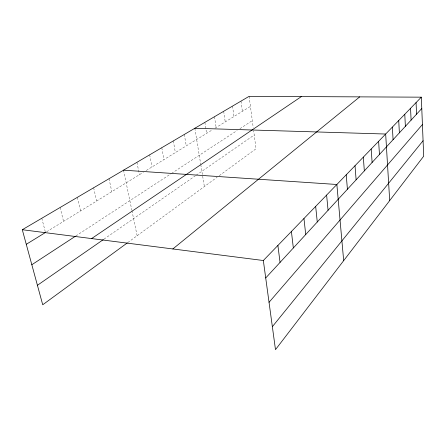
<?xml version="1.0" encoding="UTF-8"?>
<svg xmlns="http://www.w3.org/2000/svg" width="446" height="446" viewBox="0 0 446 446"><rect width="100%" height="100%" fill="white"/><g stroke="black" fill="none" stroke-linecap="round" stroke-linejoin="round"><path stroke-width="0.33" stroke-dasharray="2.23 1.67" d="M127.846 242.518L217.118 177.229M219.27 175.657L256.026 148.769L253.668 130.89M103.963 239.167L195.694 175.568M196.257 175.183L254.209 135.004M75.853 235.962L170.963 173.778M171.526 173.416L237.172 130.5M239.931 128.693L252.308 120.604M46.646 231.769L143.406 172.251M146.266 170.489L212.207 129.925M215.005 128.203L250.435 106.404M41.796 218.261L45.314 231.842M60.115 207.485L63.549 221.372M77.364 197.344L80.57 210.902M93.632 187.777L96.626 201.023M109.008 178.734L111.807 191.691M123.548 170.182L131.787 209.977M131.927 210.64L137.123 235.733M136.939 162.311L139.403 174.709M149.666 154.823L151.98 166.971M161.775 147.704L163.955 159.607M173.31 140.919L175.373 152.582M184.315 134.447L186.261 145.887M194.824 128.27L200.667 163.961M200.778 164.624L204.368 186.556M204.87 122.36L206.604 133.371M214.481 116.713L216.126 127.517M223.686 111.299L225.241 121.903M232.511 106.109L233.983 116.529M240.979 101.13L242.379 111.366M249.108 96.347L253.216 127.461"/><path stroke-width="0.67" d="M272.355 326.678L423.076 140.73M269.033 302.316L422.423 124.529M265.716 277.969L421.777 108.523M263.335 260.514L421.319 97.167L423.7 156.189L275.489 349.653L263.335 260.514L22.3 229.723L42.721 304.774L127.3 242.919M172.836 248.957L359.727 96.871M37.425 285.289L103.411 239.547M91.603 238.577L301.368 96.598M31.828 264.74L75.274 236.335M26.269 244.308L45.481 232.489M22.3 229.723L249.108 96.347L421.319 97.167M194.824 128.27L385.667 134.029L389.692 200.577M123.548 170.182L336.864 184.488L343.676 260.642M277.897 245.462L280.043 262.41M291.4 231.496L293.345 247.97M303.96 218.512L305.722 234.535M315.668 206.403L317.268 221.996M326.611 195.086L328.066 210.272M346.213 174.826L347.423 189.26M355.016 165.722L356.12 179.81M363.328 157.131L364.337 170.89M371.183 149.009L372.109 162.455M378.615 141.321L379.468 154.467M392.363 127.11L393.077 139.687M398.724 120.526L399.376 132.847M404.778 114.265L405.381 126.329M410.554 108.3L411.101 120.119M416.062 102.602L416.558 114.187"/></g></svg>
